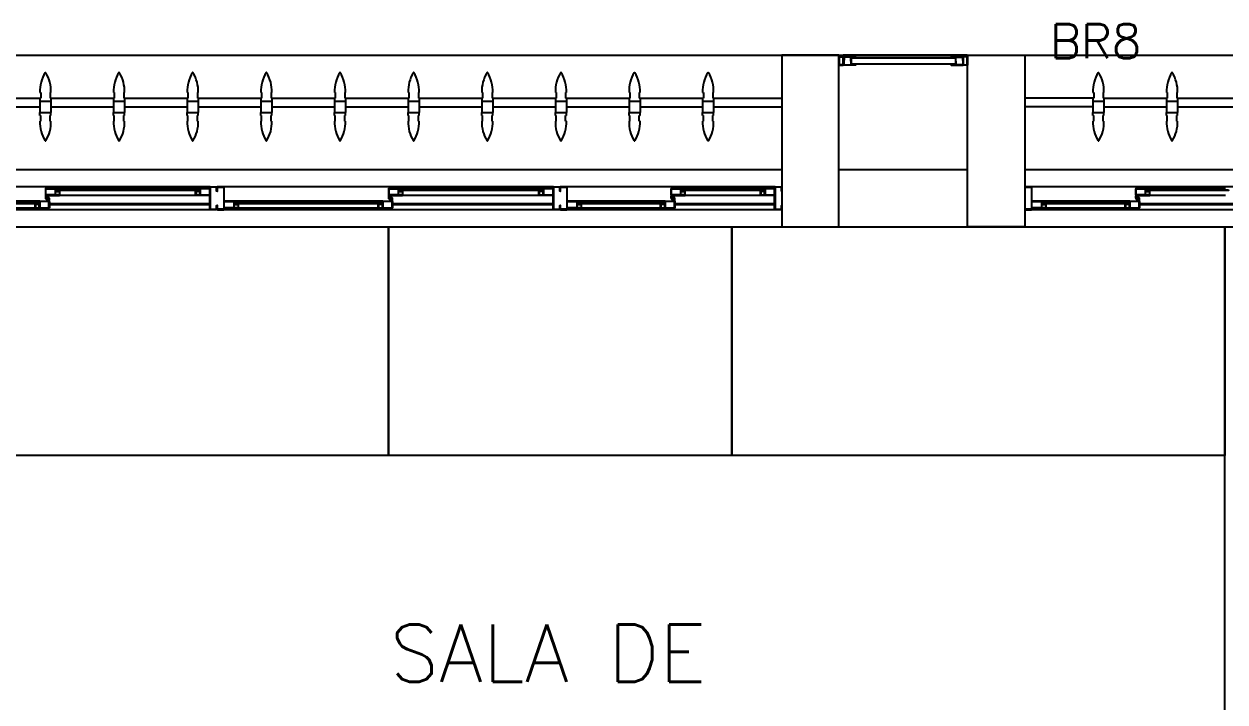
# Model space of a CAD drawing. Header units: millimetres. Extents: x 2128 to 2646, y 1972 to 2207.
# Drawn here: x 2417.161 to 2421.361, y 2141.303 to 2143.675 of the extents above; entities that cross this region are included whole.
import ezdxf

# ---------------------------------------------------------------- set-up
doc = ezdxf.new("R2010")
doc.units = ezdxf.units.MM
for name, color, linetype in [('AR-ALV', 2, 'Continuous'), ('AR-BANCADAS', 1, 'Continuous'), ('AR-BRISES', 1, 'Continuous'), ('AR-ESQ', 1, 'Continuous'), ('AR-ESTC', 3, 'Continuous'), ('AR-PEITORIL', 1, 'Continuous'), ('BC- VISTA', 1, 'Continuous'), ('BR-PAINEL', 1, 'Continuous'), ('BR-SUPORTE', 1, 'Continuous'), ('BR-TEXTO', 2, 'Continuous'), ('DT-ESQ-BAGUETE-C', 1, 'Continuous'), ('DT-ESQ-BAGUETE-V', 1, 'Continuous'), ('DT-ESQ-CHAPA DOBRADA-V', 1, 'Continuous'), ('DT-ESQ-PERFIL CADEIRA-C', 2, 'Continuous'), ('DT-ESQ-PERFIL CADEIRA-V', 2, 'Continuous'), ('DT-ESQ-PERFIL U SIMPLES-C', 2, 'Continuous'), ('DT-ESQ-PERFIL U-C', 2, 'Continuous'), ('DT-ESQ-PERFIL U-V', 1, 'Continuous'), ('DT-ESQ-VENEZIANA-C', 1, 'Continuous'), ('DT-ESQ-VENEZIANA-V', 1, 'Continuous'), ('DT-ESQ-VIDRO-C', 2, 'Continuous'), ('DT-TXTMOD', 1, 'Continuous'), ('ibio', 2, 'Continuous'), ('TEXTO', 2, 'Continuous')]:
    doc.layers.add(name, color=color, linetype=linetype)
doc.styles.add('S10', font='simplex.shx', dxfattribs={"height": 0.1})
doc.styles.add('S12', font='simplex.shx', dxfattribs={"width": 1.1, "height": 0.12})
doc.styles.add('UNB-100', font='simplex.shx', dxfattribs={"height": 0.2})

# ---------------------------------------------------------------- blocks, each defined once
blk = doc.blocks.new('EF39-P')
at = {"layer": 'DT-ESQ-BAGUETE-C', "ltscale": 0.1}
for points in [[(0.4225, -0.08), (0.409, -0.08), (0.409, -0.0785), (0.422, -0.0785, 0.414214), (0.4225, -0.078), (0.4225, -0.067, 0.414214), (0.422, -0.0665), (0.409, -0.0665), (0.409, -0.065), (0.4225, -0.065, -0.414214), (0.424, -0.0665), (0.424, -0.0785, -0.414214)], [(0.7015, -0.08), (0.715, -0.08), (0.715, -0.0785), (0.702, -0.0785, -0.414214), (0.7015, -0.078), (0.7015, -0.067, -0.414214), (0.702, -0.0665), (0.715, -0.0665), (0.715, -0.065), (0.7015, -0.065, 0.414214), (0.7, -0.0665), (0.7, -0.0785, 0.414214)], [(1.41, -0.08), (1.3965, -0.08), (1.3965, -0.0785), (1.4095, -0.0785, 0.414214), (1.41, -0.078), (1.41, -0.067, 0.414214), (1.4095, -0.0665), (1.3965, -0.0665), (1.3965, -0.065), (1.41, -0.065, -0.414214), (1.4115, -0.0665), (1.4115, -0.0785, -0.414214)], [(1.9015, -0.08), (1.915, -0.08), (1.915, -0.0785), (1.902, -0.0785, -0.414214), (1.9015, -0.078), (1.9015, -0.067, -0.414214), (1.902, -0.0665), (1.915, -0.0665), (1.915, -0.065), (1.9015, -0.065, 0.414214), (1.9, -0.0665), (1.9, -0.0785, 0.414214)], [(2.61, -0.08), (2.5965, -0.08), (2.5965, -0.0785), (2.6095, -0.0785, 0.414214), (2.61, -0.078), (2.61, -0.067, 0.414214), (2.6095, -0.0665), (2.5965, -0.0665), (2.5965, -0.065), (2.61, -0.065, -0.414214), (2.6115, -0.0665), (2.6115, -0.0785, -0.414214)], [(0.0735, -0.125), (0.06, -0.125), (0.06, -0.1235), (0.073, -0.1235, 0.414214), (0.0735, -0.123), (0.0735, -0.112, 0.414214), (0.073, -0.1115), (0.06, -0.1115), (0.06, -0.11), (0.0735, -0.11, -0.414214), (0.075, -0.1115), (0.075, -0.1235, -0.414214)], [(0.339, -0.125), (0.3525, -0.125), (0.3525, -0.1235), (0.3395, -0.1235, -0.414214), (0.339, -0.123), (0.339, -0.112, -0.414214), (0.3395, -0.1115), (0.3525, -0.1115), (0.3525, -0.11), (0.339, -0.11, 0.414214), (0.3375, -0.1115), (0.3375, -0.1235, 0.414214)], [(0.8485, -0.125), (0.835, -0.125), (0.835, -0.1235), (0.848, -0.1235, 0.414214), (0.8485, -0.123), (0.8485, -0.112, 0.414214), (0.848, -0.1115), (0.835, -0.1115), (0.835, -0.11), (0.8485, -0.11, -0.414214), (0.85, -0.1115), (0.85, -0.1235, -0.414214)], [(1.3265, -0.125), (1.34, -0.125), (1.34, -0.1235), (1.327, -0.1235, -0.414214), (1.3265, -0.123), (1.3265, -0.112, -0.414214), (1.327, -0.1115), (1.34, -0.1115), (1.34, -0.11), (1.3265, -0.11, 0.414214), (1.325, -0.1115), (1.325, -0.1235, 0.414214)], [(2.0485, -0.125), (2.035, -0.125), (2.035, -0.1235), (2.048, -0.1235, 0.414214), (2.0485, -0.123), (2.0485, -0.112, 0.414214), (2.048, -0.1115), (2.035, -0.1115), (2.035, -0.11), (2.0485, -0.11, -0.414214), (2.05, -0.1115), (2.05, -0.1235, -0.414214)], [(2.5265, -0.125), (2.54, -0.125), (2.54, -0.1235), (2.527, -0.1235, -0.414214), (2.5265, -0.123), (2.5265, -0.112, -0.414214), (2.527, -0.1115), (2.54, -0.1115), (2.54, -0.11), (2.5265, -0.11, 0.414214), (2.525, -0.1115), (2.525, -0.1235, 0.414214)]]:
    blk.add_lwpolyline(points, format="xyb", close=True, dxfattribs=at)
at = {"layer": 'DT-ESQ-BAGUETE-V', "ltscale": 0.1}
for p, q in [((0.4225, -0.065), (0.7015, -0.065)), ((1.41, -0.065), (1.9015, -0.065)), ((2.61, -0.065), (3.1015, -0.065)), ((0.0735, -0.11), (0.339, -0.11)), ((0.8485, -0.11), (1.3265, -0.11)), ((2.0485, -0.11), (2.5265, -0.11))]:
    blk.add_line(p, q, dxfattribs=at)
at = {"layer": 'DT-ESQ-CHAPA DOBRADA-V', "ltscale": 0.1}
for p, q in [((0.025, -0.077), (0.374, -0.077)), ((0.025, -0.08), (0.374, -0.08)), ((0.8, -0.077), (1.3615, -0.077)), ((0.8, -0.08), (1.3615, -0.08)), ((2, -0.077), (2.5615, -0.077)), ((2, -0.08), (2.5615, -0.08))]:
    blk.add_line(p, q, dxfattribs=at)
at = {"layer": 'DT-ESQ-PERFIL CADEIRA-C', "ltscale": 0.1}
for p, q in [((0.376, -0.0885), (0.4225, -0.0885)), ((0.75, -0.0885), (0.7015, -0.0885)), ((1.3635, -0.0885), (1.41, -0.0885)), ((1.95, -0.0885), (1.9015, -0.0885)), ((2.5635, -0.0885), (2.61, -0.0885)), ((0.025, -0.1335), (0.0735, -0.1335)), ((0.3855, -0.1335), (0.339, -0.1335)), ((0.8, -0.1335), (0.8485, -0.1335)), ((1.373, -0.1335), (1.3265, -0.1335)), ((2, -0.1335), (2.0485, -0.1335)), ((2.573, -0.1335), (2.5265, -0.1335))]:
    blk.add_line(p, q, dxfattribs=at)
for points in [[(0.4225, -0.087, -1), (0.4225, -0.09), (0.376, -0.09, -0.414214), (0.374, -0.088), (0.374, -0.067, -0.414214), (0.376, -0.065), (0.4075, -0.065, -0.414214), (0.409, -0.0665), (0.409, -0.087)], [(0.409, -0.0885, -0.198913), (0.4079, -0.0881, -0.198913), (0.4075, -0.087), (0.4075, -0.067, 0.414214), (0.407, -0.0665), (0.376, -0.0665, 0.414214), (0.3755, -0.067), (0.3755, -0.088, 0.414214), (0.376, -0.0885)], [(0.7015, -0.09), (0.75, -0.09), (0.75, -0.0885), (0.715, -0.0885, 0.198912), (0.7161, -0.0881, 0.198913), (0.7165, -0.087), (0.7165, -0.067, -0.414214), (0.717, -0.0665), (0.75, -0.0665), (0.75, -0.065), (0.7165, -0.065, 0.414214), (0.715, -0.0665), (0.715, -0.0785), (0.715, -0.08), (0.715, -0.087), (0.7015, -0.087, 1)], [(1.41, -0.087, -1), (1.41, -0.09), (1.3635, -0.09, -0.414214), (1.3615, -0.088), (1.3615, -0.067, -0.414214), (1.3635, -0.065), (1.395, -0.065, -0.414214), (1.3965, -0.0665), (1.3965, -0.087)], [(1.3965, -0.0885, -0.198913), (1.3954, -0.0881, -0.198913), (1.395, -0.087), (1.395, -0.067, 0.414214), (1.3945, -0.0665), (1.3635, -0.0665, 0.414214), (1.363, -0.067), (1.363, -0.088, 0.414214), (1.3635, -0.0885)], [(1.9015, -0.09), (1.95, -0.09), (1.95, -0.0885), (1.915, -0.0885, 0.198912), (1.9161, -0.0881, 0.198913), (1.9165, -0.087), (1.9165, -0.067, -0.414214), (1.917, -0.0665), (1.95, -0.0665), (1.95, -0.065), (1.9165, -0.065, 0.414214), (1.915, -0.0665), (1.915, -0.0785), (1.915, -0.08), (1.915, -0.087), (1.9015, -0.087, 1)], [(2.61, -0.087, -1), (2.61, -0.09), (2.5635, -0.09, -0.414214), (2.5615, -0.088), (2.5615, -0.067, -0.414214), (2.5635, -0.065), (2.595, -0.065, -0.414214), (2.5965, -0.0665), (2.5965, -0.087)], [(2.5965, -0.0885, -0.198913), (2.5954, -0.0881, -0.198913), (2.595, -0.087), (2.595, -0.067, 0.414214), (2.5945, -0.0665), (2.5635, -0.0665, 0.414214), (2.563, -0.067), (2.563, -0.088, 0.414214), (2.5635, -0.0885)], [(0.0735, -0.135), (0.025, -0.135), (0.025, -0.1335), (0.06, -0.1335, -0.198912), (0.0589, -0.1331, -0.198913), (0.0585, -0.132), (0.0585, -0.112, 0.414214), (0.058, -0.1115), (0.025, -0.1115), (0.025, -0.11), (0.0585, -0.11, -0.414214), (0.06, -0.1115), (0.06, -0.1235), (0.06, -0.125), (0.06, -0.132), (0.0735, -0.132, -1)], [(0.339, -0.132, 1), (0.339, -0.135), (0.3855, -0.135, 0.414214), (0.3875, -0.133), (0.3875, -0.112, 0.414214), (0.3855, -0.11), (0.354, -0.11, 0.414214), (0.3525, -0.1115), (0.3525, -0.132)], [(0.3525, -0.1335, 0.198913), (0.3536, -0.1331, 0.198913), (0.354, -0.132), (0.354, -0.112, -0.414214), (0.3545, -0.1115), (0.3855, -0.1115, -0.414214), (0.386, -0.112), (0.386, -0.133, -0.414214), (0.3855, -0.1335)], [(0.8485, -0.135), (0.8, -0.135), (0.8, -0.1335), (0.835, -0.1335, -0.198912), (0.8339, -0.1331, -0.198913), (0.8335, -0.132), (0.8335, -0.112, 0.414214), (0.833, -0.1115), (0.8, -0.1115), (0.8, -0.11), (0.8335, -0.11, -0.414214), (0.835, -0.1115), (0.835, -0.1235), (0.835, -0.125), (0.835, -0.132), (0.8485, -0.132, -1)], [(1.3265, -0.132, 1), (1.3265, -0.135), (1.373, -0.135, 0.414214), (1.375, -0.133), (1.375, -0.112, 0.414214), (1.373, -0.11), (1.3415, -0.11, 0.414214), (1.34, -0.1115), (1.34, -0.132)], [(1.34, -0.1335, 0.198913), (1.3411, -0.1331, 0.198913), (1.3415, -0.132), (1.3415, -0.112, -0.414214), (1.342, -0.1115), (1.373, -0.1115, -0.414214), (1.3735, -0.112), (1.3735, -0.133, -0.414214), (1.373, -0.1335)], [(2.0485, -0.135), (2, -0.135), (2, -0.1335), (2.035, -0.1335, -0.198912), (2.0339, -0.1331, -0.198913), (2.0335, -0.132), (2.0335, -0.112, 0.414214), (2.033, -0.1115), (2, -0.1115), (2, -0.11), (2.0335, -0.11, -0.414214), (2.035, -0.1115), (2.035, -0.1235), (2.035, -0.125), (2.035, -0.132), (2.0485, -0.132, -1)], [(2.5265, -0.132, 1), (2.5265, -0.135), (2.573, -0.135, 0.414214), (2.575, -0.133), (2.575, -0.112, 0.414214), (2.573, -0.11), (2.5415, -0.11, 0.414214), (2.54, -0.1115), (2.54, -0.132)], [(2.54, -0.1335, 0.198913), (2.5411, -0.1331, 0.198913), (2.5415, -0.132), (2.5415, -0.112, -0.414214), (2.542, -0.1115), (2.573, -0.1115, -0.414214), (2.5735, -0.112), (2.5735, -0.133, -0.414214), (2.573, -0.1335)]]:
    blk.add_lwpolyline(points, format="xyb", close=True, dxfattribs=at)
at = {"layer": 'DT-ESQ-PERFIL CADEIRA-V', "ltscale": 0.1}
for p, q in [((0.4075, -0.09), (0.7015, -0.09)), ((1.395, -0.09), (1.9015, -0.09)), ((2.595, -0.09), (3.1015, -0.09)), ((0.0735, -0.135), (0.339, -0.135)), ((0.8485, -0.135), (1.3265, -0.135)), ((2.0485, -0.135), (2.5265, -0.135))]:
    blk.add_line(p, q, dxfattribs=at)
at = {"layer": 'DT-ESQ-PERFIL U SIMPLES-C', "ltscale": 0.1}
for points in [[(0.376, -0.102), (0.384, -0.102), (0.384, -0.1005), (0.376, -0.1005, -0.414214), (0.3755, -0.1), (0.3755, -0.092, -0.414214), (0.376, -0.0915), (0.384, -0.0915), (0.384, -0.09), (0.376, -0.09, 0.414214), (0.374, -0.092), (0.374, -0.1, 0.414214)], [(0.3855, -0.098), (0.3775, -0.098), (0.3775, -0.0995), (0.3855, -0.0995, -0.414214), (0.386, -0.1), (0.386, -0.108, -0.414214), (0.3855, -0.1085), (0.3775, -0.1085), (0.3775, -0.11), (0.3855, -0.11, 0.414214), (0.3875, -0.108), (0.3875, -0.1, 0.414214)], [(1.3635, -0.102), (1.3715, -0.102), (1.3715, -0.1005), (1.3635, -0.1005, -0.414214), (1.363, -0.1), (1.363, -0.092, -0.414214), (1.3635, -0.0915), (1.3715, -0.0915), (1.3715, -0.09), (1.3635, -0.09, 0.414214), (1.3615, -0.092), (1.3615, -0.1, 0.414214)], [(1.373, -0.098), (1.365, -0.098), (1.365, -0.0995), (1.373, -0.0995, -0.414214), (1.3735, -0.1), (1.3735, -0.108, -0.414214), (1.373, -0.1085), (1.365, -0.1085), (1.365, -0.11), (1.373, -0.11, 0.414214), (1.375, -0.108), (1.375, -0.1, 0.414214)], [(2.5635, -0.102), (2.5715, -0.102), (2.5715, -0.1005), (2.5635, -0.1005, -0.414214), (2.563, -0.1), (2.563, -0.092, -0.414214), (2.5635, -0.0915), (2.5715, -0.0915), (2.5715, -0.09), (2.5635, -0.09, 0.414214), (2.5615, -0.092), (2.5615, -0.1, 0.414214)], [(2.573, -0.098), (2.565, -0.098), (2.565, -0.0995), (2.573, -0.0995, -0.414214), (2.5735, -0.1), (2.5735, -0.108, -0.414214), (2.573, -0.1085), (2.565, -0.1085), (2.565, -0.11), (2.573, -0.11, 0.414214), (2.575, -0.108), (2.575, -0.1, 0.414214)]]:
    blk.add_lwpolyline(points, format="xyb", close=True, dxfattribs=at)
at = {"layer": 'DT-ESQ-PERFIL U-C', "ltscale": 0.1}
for points in [[(0, -0.0615, -0.414214), (0.0015, -0.06), (0.0235, -0.06, -0.414214), (0.025, -0.0615), (0.025, -0.1385, -0.414214), (0.0235, -0.14), (0.0015, -0.14, -0.414214), (0, -0.1385), (0, -0.125), (0.0015, -0.125), (0.0015, -0.138, 0.414214), (0.002, -0.1385), (0.023, -0.1385, 0.414214), (0.0235, -0.138), (0.0235, -0.062, 0.414214), (0.023, -0.0615), (0.002, -0.0615, 0.414214), (0.0015, -0.062), (0.0015, -0.075), (0, -0.075)], [(0.775, -0.0615, 0.414214), (0.7735, -0.06), (0.7515, -0.06, 0.414214), (0.75, -0.0615), (0.75, -0.1385, 0.414214), (0.7515, -0.14), (0.7735, -0.14, 0.414214), (0.775, -0.1385), (0.775, -0.125), (0.7735, -0.125), (0.7735, -0.138, -0.414214), (0.773, -0.1385), (0.752, -0.1385, -0.414214), (0.7515, -0.138), (0.7515, -0.062, -0.414214), (0.752, -0.0615), (0.773, -0.0615, -0.414214), (0.7735, -0.062), (0.7735, -0.075), (0.775, -0.075)], [(0.775, -0.0615, -0.414214), (0.7765, -0.06), (0.7985, -0.06, -0.414214), (0.8, -0.0615), (0.8, -0.1385, -0.414214), (0.7985, -0.14), (0.7765, -0.14, -0.414214), (0.775, -0.1385), (0.775, -0.125), (0.7765, -0.125), (0.7765, -0.138, 0.414214), (0.777, -0.1385), (0.798, -0.1385, 0.414214), (0.7985, -0.138), (0.7985, -0.062, 0.414214), (0.798, -0.0615), (0.777, -0.0615, 0.414214), (0.7765, -0.062), (0.7765, -0.075), (0.775, -0.075)], [(1.975, -0.0615, 0.414214), (1.9735, -0.06), (1.9515, -0.06, 0.414214), (1.95, -0.0615), (1.95, -0.1385, 0.414214), (1.9515, -0.14), (1.9735, -0.14, 0.414214), (1.975, -0.1385), (1.975, -0.125), (1.9735, -0.125), (1.9735, -0.138, -0.414214), (1.973, -0.1385), (1.952, -0.1385, -0.414214), (1.9515, -0.138), (1.9515, -0.062, -0.414214), (1.952, -0.0615), (1.973, -0.0615, -0.414214), (1.9735, -0.062), (1.9735, -0.075), (1.975, -0.075)], [(1.975, -0.0615, -0.414214), (1.9765, -0.06), (1.9985, -0.06, -0.414214), (2, -0.0615), (2, -0.1385, -0.414214), (1.9985, -0.14), (1.9765, -0.14, -0.414214), (1.975, -0.1385), (1.975, -0.125), (1.9765, -0.125), (1.9765, -0.138, 0.414214), (1.977, -0.1385), (1.998, -0.1385, 0.414214), (1.9985, -0.138), (1.9985, -0.062, 0.414214), (1.998, -0.0615), (1.977, -0.0615, 0.414214), (1.9765, -0.062), (1.9765, -0.075), (1.975, -0.075)]]:
    blk.add_lwpolyline(points, format="xyb", close=True, dxfattribs=at)
at = {"layer": 'DT-ESQ-PERFIL U-V', "ltscale": 0.1}
for p, q in [((0.0235, -0.06), (0.7515, -0.06)), ((0.7985, -0.06), (1.9515, -0.06)), ((1.9985, -0.06), (3.1515, -0.06)), ((0.0235, -0.14), (0.7515, -0.14)), ((0.7985, -0.14), (1.9515, -0.14)), ((1.9985, -0.14), (3.1515, -0.14))]:
    blk.add_line(p, q, dxfattribs=at)
at = {"layer": 'DT-ESQ-VIDRO-C', "ltscale": 0.1}
for points in [[(0.7125, -0.085), (0.7125, -0.082), (0.4115, -0.082), (0.4115, -0.085)], [(1.9125, -0.085), (1.9125, -0.082), (1.399, -0.082), (1.399, -0.085)], [(3.1125, -0.085), (3.1125, -0.082), (2.599, -0.082), (2.599, -0.085)], [(0.063, -0.13), (0.063, -0.127), (0.3495, -0.127), (0.3495, -0.13)], [(0.838, -0.13), (0.838, -0.127), (1.337, -0.127), (1.337, -0.13)], [(2.038, -0.13), (2.038, -0.127), (2.537, -0.127), (2.537, -0.13)]]:
    blk.add_lwpolyline(points, close=True, dxfattribs=at)
at = {"layer": 'DT-TXTMOD', "ltscale": 0.1, "style": 'S10', "flags": 3}
for tag, p in [('M01', (0.025, -0.28)), ('M02', (0.3253, -0.28)), ('M03', (0.627, -0.28)), ('M04', (0.9288, -0.28)), ('M05', (1.2306, -0.28)), ('M06', (1.5323, -0.28)), ('M07', (1.8341, -0.28)), ('M08', (2.1359, -0.28)), ('M09', (2.4376, -0.28)), ('M10', (2.7394, -0.28)), ('M11', (3.0412, -0.28)), ('M12', (3.3429, -0.28)), ('M13', (3.6447, -0.28)), ('M14', (3.9464, -0.28)), ('M15', (4.2482, -0.28)), ('M16', (4.55, -0.28)), ('M17', (4.8517, -0.28))]:
    blk.add_attdef(tag, p, '', height=0.1, dxfattribs=at)
blk = doc.blocks.new('EF23-P')
at = {"layer": 'DT-ESQ-BAGUETE-C', "ltscale": 0.1}
for points in [[(4.7975, -0.08), (4.784, -0.08), (4.784, -0.0785), (4.797, -0.0785, 0.414214), (4.7975, -0.078), (4.7975, -0.067, 0.414214), (4.797, -0.0665), (4.784, -0.0665), (4.784, -0.065), (4.7975, -0.065, -0.414214), (4.799, -0.0665), (4.799, -0.0785, -0.414214)], [(5.0765, -0.08), (5.09, -0.08), (5.09, -0.0785), (5.077, -0.0785, -0.414214), (5.0765, -0.078), (5.0765, -0.067, -0.414214), (5.077, -0.0665), (5.09, -0.0665), (5.09, -0.065), (5.0765, -0.065, 0.414214), (5.075, -0.0665), (5.075, -0.0785, 0.414214)], [(4.714, -0.125), (4.7275, -0.125), (4.7275, -0.1235), (4.7145, -0.1235, -0.414214), (4.714, -0.123), (4.714, -0.112, -0.414214), (4.7145, -0.1115), (4.7275, -0.1115), (4.7275, -0.11), (4.714, -0.11, 0.414214), (4.7125, -0.1115), (4.7125, -0.1235, 0.414214)]]:
    blk.add_lwpolyline(points, format="xyb", close=True, dxfattribs=at)
at = {"layer": 'DT-ESQ-BAGUETE-V', "ltscale": 0.1}
for p, q in [((4.7975, -0.065), (5.0765, -0.065)), ((4.4485, -0.11), (4.714, -0.11))]:
    blk.add_line(p, q, dxfattribs=at)
at = {"layer": 'DT-ESQ-CHAPA DOBRADA-V', "ltscale": 0.1}
for p, q in [((4.4, -0.077), (4.749, -0.077)), ((4.4, -0.08), (4.749, -0.08))]:
    blk.add_line(p, q, dxfattribs=at)
at = {"layer": 'DT-ESQ-PERFIL CADEIRA-C', "ltscale": 0.1}
for p, q in [((4.751, -0.0885), (4.7975, -0.0885)), ((5.125, -0.0885), (5.0765, -0.0885)), ((4.7605, -0.1335), (4.714, -0.1335))]:
    blk.add_line(p, q, dxfattribs=at)
for points in [[(4.7975, -0.087, -1), (4.7975, -0.09), (4.751, -0.09, -0.414214), (4.749, -0.088), (4.749, -0.067, -0.414214), (4.751, -0.065), (4.7825, -0.065, -0.414214), (4.784, -0.0665), (4.784, -0.087)], [(4.784, -0.0885, -0.198913), (4.7829, -0.0881, -0.198913), (4.7825, -0.087), (4.7825, -0.067, 0.414214), (4.782, -0.0665), (4.751, -0.0665, 0.414214), (4.7505, -0.067), (4.7505, -0.088, 0.414214), (4.751, -0.0885)], [(5.0765, -0.09), (5.125, -0.09), (5.125, -0.0885), (5.09, -0.0885, 0.198912), (5.0911, -0.0881, 0.198913), (5.0915, -0.087), (5.0915, -0.067, -0.414214), (5.092, -0.0665), (5.125, -0.0665), (5.125, -0.065), (5.0915, -0.065, 0.414214), (5.09, -0.0665), (5.09, -0.0785), (5.09, -0.08), (5.09, -0.087), (5.0765, -0.087, 1)], [(4.714, -0.132, 1), (4.714, -0.135), (4.7605, -0.135, 0.414214), (4.7625, -0.133), (4.7625, -0.112, 0.414214), (4.7605, -0.11), (4.729, -0.11, 0.414214), (4.7275, -0.1115), (4.7275, -0.132)], [(4.7275, -0.1335, 0.198913), (4.7286, -0.1331, 0.198913), (4.729, -0.132), (4.729, -0.112, -0.414214), (4.7295, -0.1115), (4.7605, -0.1115, -0.414214), (4.761, -0.112), (4.761, -0.133, -0.414214), (4.7605, -0.1335)]]:
    blk.add_lwpolyline(points, format="xyb", close=True, dxfattribs=at)
at = {"layer": 'DT-ESQ-PERFIL CADEIRA-V', "ltscale": 0.1}
for p, q in [((4.7825, -0.09), (5.0765, -0.09)), ((4.4485, -0.135), (4.714, -0.135))]:
    blk.add_line(p, q, dxfattribs=at)
at = {"layer": 'DT-ESQ-PERFIL U SIMPLES-C', "ltscale": 0.1}
for points in [[(4.751, -0.102), (4.759, -0.102), (4.759, -0.1005), (4.751, -0.1005, -0.414214), (4.7505, -0.1), (4.7505, -0.092, -0.414214), (4.751, -0.0915), (4.759, -0.0915), (4.759, -0.09), (4.751, -0.09, 0.414214), (4.749, -0.092), (4.749, -0.1, 0.414214)], [(4.7605, -0.098), (4.7525, -0.098), (4.7525, -0.0995), (4.7605, -0.0995, -0.414214), (4.761, -0.1), (4.761, -0.108, -0.414214), (4.7605, -0.1085), (4.7525, -0.1085), (4.7525, -0.11), (4.7605, -0.11, 0.414214), (4.7625, -0.108), (4.7625, -0.1, 0.414214)]]:
    blk.add_lwpolyline(points, format="xyb", close=True, dxfattribs=at)
at = {"layer": 'DT-ESQ-PERFIL U-C', "ltscale": 0.1}
blk.add_lwpolyline([(5.15, -0.0615, 0.414214), (5.1485, -0.06), (5.1265, -0.06, 0.414214), (5.125, -0.0615), (5.125, -0.1385, 0.414214), (5.1265, -0.14), (5.1485, -0.14, 0.414214), (5.15, -0.1385), (5.15, -0.125), (5.1485, -0.125), (5.1485, -0.138, -0.414214), (5.148, -0.1385), (5.127, -0.1385, -0.414214), (5.1265, -0.138), (5.1265, -0.062, -0.414214), (5.127, -0.0615), (5.148, -0.0615, -0.414214), (5.1485, -0.062), (5.1485, -0.075), (5.15, -0.075)], format="xyb", close=True, dxfattribs=at)
at = {"layer": 'DT-ESQ-PERFIL U-V', "ltscale": 0.1}
for p, q in [((4.3985, -0.06), (5.1265, -0.06)), ((4.3985, -0.14), (5.1265, -0.14))]:
    blk.add_line(p, q, dxfattribs=at)
at = {"layer": 'DT-ESQ-VIDRO-C', "ltscale": 0.1}
for points in [[(5.0875, -0.085), (5.0875, -0.082), (4.7865, -0.082), (4.7865, -0.085)], [(4.438, -0.13), (4.438, -0.127), (4.7245, -0.127), (4.7245, -0.13)]]:
    blk.add_lwpolyline(points, close=True, dxfattribs=at)
at = {"layer": 'DT-TXTMOD', "ltscale": 0.1, "style": 'S10', "flags": 3}
for tag, p in [('M01', (0.025, -0.28)), ('M02', (0.3253, -0.28)), ('M03', (0.627, -0.28)), ('M04', (0.9288, -0.28)), ('M05', (1.2306, -0.28)), ('M06', (1.5323, -0.28)), ('M07', (1.8341, -0.28)), ('M08', (2.1359, -0.28)), ('M09', (2.4376, -0.28)), ('M10', (2.7394, -0.28)), ('M11', (3.0412, -0.28)), ('M12', (3.3429, -0.28)), ('M13', (3.6447, -0.28)), ('M14', (3.9464, -0.28)), ('M15', (4.2482, -0.28)), ('M16', (4.55, -0.28)), ('M17', (4.8517, -0.28))]:
    blk.add_attdef(tag, p, '', height=0.1, dxfattribs=at)
blk = doc.blocks.new('BR-MODULO8')
at = {"layer": 'BR-PAINEL'}
for p, q in [((-4.9117, 0.27), (-4.9092, 0.27)), ((-4.9092, 0.27), (-4.9092, 0.25)), ((-4.8758, 0.27), (-4.8758, 0.25)), ((-4.8733, 0.27), (-4.8758, 0.27)), ((-4.6542, 0.27), (-4.6517, 0.27)), ((-4.6517, 0.27), (-4.6517, 0.25)), ((-4.6183, 0.27), (-4.6183, 0.25)), ((-4.6158, 0.27), (-4.6183, 0.27)), ((-2.5942, 0.27), (-2.5917, 0.27)), ((-2.5917, 0.27), (-2.5917, 0.25)), ((-2.5583, 0.27), (-2.5583, 0.25)), ((-2.5558, 0.27), (-2.5583, 0.27)), ((-2.3367, 0.27), (-2.3342, 0.27)), ((-2.3342, 0.27), (-2.3342, 0.25)), ((-2.3008, 0.27), (-2.3008, 0.25)), ((-2.2983, 0.27), (-2.3008, 0.27)), ((-2.0792, 0.27), (-2.0767, 0.27)), ((-2.0767, 0.27), (-2.0767, 0.25)), ((-2.0433, 0.27), (-2.0433, 0.25)), ((-2.0408, 0.27), (-2.0433, 0.27)), ((-1.8217, 0.27), (-1.8192, 0.27)), ((-1.8192, 0.27), (-1.8192, 0.25)), ((-1.7858, 0.27), (-1.7858, 0.25)), ((-1.7833, 0.27), (-1.7858, 0.27)), ((-1.5642, 0.27), (-1.5617, 0.27)), ((-1.5617, 0.27), (-1.5617, 0.25)), ((-1.5283, 0.27), (-1.5283, 0.25)), ((-1.5258, 0.27), (-1.5283, 0.27)), ((-1.3067, 0.27), (-1.3042, 0.27)), ((-1.3042, 0.27), (-1.3042, 0.25)), ((-1.2708, 0.27), (-1.2708, 0.25)), ((-1.2683, 0.27), (-1.2708, 0.27)), ((-1.0492, 0.27), (-1.0467, 0.27)), ((-1.0467, 0.27), (-1.0467, 0.25)), ((-1.0133, 0.27), (-1.0133, 0.25)), ((-1.0108, 0.27), (-1.0133, 0.27)), ((-0.7917, 0.27), (-0.7892, 0.27)), ((-0.7892, 0.27), (-0.7892, 0.25)), ((-0.7558, 0.27), (-0.7558, 0.25)), ((-0.7533, 0.27), (-0.7558, 0.27)), ((-0.5342, 0.27), (-0.5317, 0.27)), ((-0.5317, 0.27), (-0.5317, 0.25)), ((-0.4958, 0.27), (-0.4983, 0.27)), ((-0.4983, 0.27), (-0.4983, 0.25)), ((-0.2767, 0.27), (-0.2742, 0.27)), ((-0.2742, 0.27), (-0.2742, 0.25)), ((-0.2408, 0.27), (-0.2408, 0.25)), ((-0.2383, 0.27), (-0.2408, 0.27)), ((-4.9117, 0.25), (-4.9117, 0.24)), ((-4.9117, 0.25), (-4.9092, 0.25)), ((-4.9117, 0.24), (-4.8733, 0.24)), ((-4.9117, 0.24), (-4.9117, 0.2)), ((-4.8733, 0.25), (-4.8758, 0.25)), ((-4.8733, 0.25), (-4.8733, 0.24)), ((-4.8733, 0.24), (-4.8733, 0.2)), ((-4.6542, 0.25), (-4.6542, 0.24)), ((-4.6542, 0.25), (-4.6517, 0.25)), ((-4.6542, 0.24), (-4.6158, 0.24)), ((-4.6542, 0.24), (-4.6542, 0.2)), ((-4.6158, 0.25), (-4.6183, 0.25)), ((-4.6158, 0.25), (-4.6158, 0.24)), ((-4.6158, 0.24), (-4.6158, 0.2)), ((-2.5942, 0.25), (-2.5942, 0.24)), ((-2.5942, 0.25), (-2.5917, 0.25)), ((-2.5942, 0.24), (-2.5558, 0.24)), ((-2.5942, 0.24), (-2.5942, 0.2)), ((-2.5558, 0.25), (-2.5583, 0.25)), ((-2.5558, 0.25), (-2.5558, 0.24)), ((-2.5558, 0.24), (-2.5558, 0.2)), ((-2.3367, 0.25), (-2.3367, 0.24)), ((-2.3367, 0.25), (-2.3342, 0.25)), ((-2.3367, 0.24), (-2.2983, 0.24)), ((-2.3367, 0.24), (-2.3367, 0.2)), ((-2.2983, 0.25), (-2.3008, 0.25)), ((-2.2983, 0.25), (-2.2983, 0.24)), ((-2.2983, 0.24), (-2.2983, 0.2)), ((-2.0792, 0.25), (-2.0792, 0.24)), ((-2.0792, 0.25), (-2.0767, 0.25)), ((-2.0792, 0.24), (-2.0408, 0.24)), ((-2.0792, 0.24), (-2.0792, 0.2)), ((-2.0408, 0.25), (-2.0433, 0.25)), ((-2.0408, 0.25), (-2.0408, 0.24)), ((-2.0408, 0.24), (-2.0408, 0.2)), ((-1.8217, 0.25), (-1.8217, 0.24)), ((-1.8217, 0.25), (-1.8192, 0.25)), ((-1.8217, 0.24), (-1.7833, 0.24)), ((-1.8217, 0.24), (-1.8217, 0.2)), ((-1.7833, 0.25), (-1.7858, 0.25)), ((-1.7833, 0.25), (-1.7833, 0.24)), ((-1.7833, 0.24), (-1.7833, 0.2)), ((-1.5642, 0.25), (-1.5642, 0.24)), ((-1.5642, 0.25), (-1.5617, 0.25)), ((-1.5642, 0.24), (-1.5258, 0.24)), ((-1.5642, 0.24), (-1.5642, 0.2)), ((-1.5258, 0.25), (-1.5283, 0.25)), ((-1.5258, 0.25), (-1.5258, 0.24)), ((-1.5258, 0.24), (-1.5258, 0.2)), ((-1.3067, 0.25), (-1.3067, 0.24)), ((-1.3067, 0.25), (-1.3042, 0.25)), ((-1.3067, 0.24), (-1.2683, 0.24)), ((-1.3067, 0.24), (-1.3067, 0.2)), ((-1.2683, 0.25), (-1.2708, 0.25)), ((-1.2683, 0.25), (-1.2683, 0.24)), ((-1.2683, 0.24), (-1.2683, 0.2)), ((-1.0492, 0.25), (-1.0492, 0.24)), ((-1.0492, 0.25), (-1.0467, 0.25)), ((-1.0492, 0.24), (-1.0108, 0.24)), ((-1.0492, 0.24), (-1.0492, 0.2)), ((-1.0108, 0.25), (-1.0133, 0.25)), ((-1.0108, 0.25), (-1.0108, 0.24)), ((-1.0108, 0.24), (-1.0108, 0.2)), ((-0.7917, 0.25), (-0.7917, 0.24)), ((-0.7917, 0.25), (-0.7892, 0.25)), ((-0.7917, 0.24), (-0.7533, 0.24)), ((-0.7917, 0.24), (-0.7917, 0.2)), ((-0.7533, 0.25), (-0.7558, 0.25)), ((-0.7533, 0.25), (-0.7533, 0.24)), ((-0.7533, 0.24), (-0.7533, 0.2)), ((-0.5342, 0.25), (-0.5317, 0.25)), ((-0.5342, 0.25), (-0.5342, 0.24)), ((-0.5342, 0.24), (-0.5342, 0.2)), ((-0.5342, 0.24), (-0.4958, 0.24)), ((-0.4958, 0.25), (-0.4983, 0.25)), ((-0.4958, 0.25), (-0.4958, 0.24)), ((-0.4958, 0.24), (-0.4958, 0.2)), ((-0.2767, 0.25), (-0.2767, 0.24)), ((-0.2767, 0.25), (-0.2742, 0.25)), ((-0.2767, 0.24), (-0.2383, 0.24)), ((-0.2767, 0.24), (-0.2767, 0.2)), ((-0.2383, 0.25), (-0.2408, 0.25)), ((-0.2383, 0.25), (-0.2383, 0.24)), ((-0.2383, 0.24), (-0.2383, 0.2)), ((-4.9117, 0.2), (-4.8733, 0.2)), ((-4.9117, 0.19), (-4.9117, 0.2)), ((-4.9117, 0.19), (-4.9092, 0.19)), ((-4.9117, 0.17), (-4.9092, 0.17)), ((-4.9092, 0.17), (-4.9092, 0.19)), ((-4.8733, 0.19), (-4.8758, 0.19)), ((-4.8758, 0.17), (-4.8758, 0.19)), ((-4.8733, 0.17), (-4.8758, 0.17)), ((-4.8733, 0.19), (-4.8733, 0.2)), ((-4.6542, 0.2), (-4.6158, 0.2)), ((-4.6542, 0.19), (-4.6542, 0.2)), ((-4.6542, 0.19), (-4.6517, 0.19)), ((-4.6542, 0.17), (-4.6517, 0.17)), ((-4.6517, 0.17), (-4.6517, 0.19)), ((-4.6158, 0.19), (-4.6183, 0.19)), ((-4.6183, 0.17), (-4.6183, 0.19)), ((-4.6158, 0.17), (-4.6183, 0.17)), ((-4.6158, 0.19), (-4.6158, 0.2)), ((-2.5942, 0.2), (-2.5558, 0.2)), ((-2.5942, 0.19), (-2.5942, 0.2)), ((-2.5942, 0.19), (-2.5917, 0.19)), ((-2.5942, 0.17), (-2.5917, 0.17)), ((-2.5917, 0.17), (-2.5917, 0.19)), ((-2.5558, 0.19), (-2.5583, 0.19)), ((-2.5583, 0.17), (-2.5583, 0.19)), ((-2.5558, 0.17), (-2.5583, 0.17)), ((-2.5558, 0.19), (-2.5558, 0.2)), ((-2.3367, 0.2), (-2.2983, 0.2)), ((-2.3367, 0.19), (-2.3367, 0.2)), ((-2.3367, 0.19), (-2.3342, 0.19)), ((-2.3367, 0.17), (-2.3342, 0.17)), ((-2.3342, 0.17), (-2.3342, 0.19)), ((-2.2983, 0.19), (-2.3008, 0.19)), ((-2.3008, 0.17), (-2.3008, 0.19)), ((-2.2983, 0.17), (-2.3008, 0.17)), ((-2.2983, 0.19), (-2.2983, 0.2)), ((-2.0792, 0.2), (-2.0408, 0.2)), ((-2.0792, 0.19), (-2.0792, 0.2)), ((-2.0792, 0.19), (-2.0767, 0.19)), ((-2.0792, 0.17), (-2.0767, 0.17)), ((-2.0767, 0.17), (-2.0767, 0.19)), ((-2.0408, 0.19), (-2.0433, 0.19)), ((-2.0433, 0.17), (-2.0433, 0.19)), ((-2.0408, 0.17), (-2.0433, 0.17)), ((-2.0408, 0.19), (-2.0408, 0.2)), ((-1.8217, 0.2), (-1.7833, 0.2)), ((-1.8217, 0.19), (-1.8217, 0.2)), ((-1.8217, 0.19), (-1.8192, 0.19)), ((-1.8217, 0.17), (-1.8192, 0.17)), ((-1.8192, 0.17), (-1.8192, 0.19)), ((-1.7833, 0.19), (-1.7858, 0.19)), ((-1.7858, 0.17), (-1.7858, 0.19)), ((-1.7833, 0.17), (-1.7858, 0.17)), ((-1.7833, 0.19), (-1.7833, 0.2)), ((-1.5642, 0.2), (-1.5258, 0.2)), ((-1.5642, 0.19), (-1.5642, 0.2)), ((-1.5642, 0.19), (-1.5617, 0.19)), ((-1.5642, 0.17), (-1.5617, 0.17)), ((-1.5617, 0.17), (-1.5617, 0.19)), ((-1.5258, 0.19), (-1.5283, 0.19)), ((-1.5283, 0.17), (-1.5283, 0.19)), ((-1.5258, 0.17), (-1.5283, 0.17)), ((-1.5258, 0.19), (-1.5258, 0.2)), ((-1.3067, 0.2), (-1.2683, 0.2)), ((-1.3067, 0.19), (-1.3067, 0.2)), ((-1.3067, 0.19), (-1.3042, 0.19)), ((-1.3067, 0.17), (-1.3042, 0.17)), ((-1.3042, 0.17), (-1.3042, 0.19)), ((-1.2683, 0.19), (-1.2708, 0.19)), ((-1.2708, 0.17), (-1.2708, 0.19)), ((-1.2683, 0.17), (-1.2708, 0.17)), ((-1.2683, 0.19), (-1.2683, 0.2)), ((-1.0492, 0.2), (-1.0108, 0.2)), ((-1.0492, 0.19), (-1.0492, 0.2)), ((-1.0492, 0.19), (-1.0467, 0.19)), ((-1.0492, 0.17), (-1.0467, 0.17)), ((-1.0467, 0.17), (-1.0467, 0.19)), ((-1.0108, 0.19), (-1.0133, 0.19)), ((-1.0133, 0.17), (-1.0133, 0.19)), ((-1.0108, 0.17), (-1.0133, 0.17)), ((-1.0108, 0.19), (-1.0108, 0.2)), ((-0.7917, 0.2), (-0.7533, 0.2)), ((-0.7917, 0.19), (-0.7917, 0.2)), ((-0.7917, 0.19), (-0.7892, 0.19)), ((-0.7917, 0.17), (-0.7892, 0.17)), ((-0.7892, 0.17), (-0.7892, 0.19)), ((-0.7533, 0.19), (-0.7558, 0.19)), ((-0.7558, 0.17), (-0.7558, 0.19)), ((-0.7533, 0.17), (-0.7558, 0.17)), ((-0.7533, 0.19), (-0.7533, 0.2)), ((-0.5342, 0.19), (-0.5342, 0.2)), ((-0.5342, 0.2), (-0.4958, 0.2)), ((-0.5342, 0.19), (-0.5317, 0.19)), ((-0.5342, 0.17), (-0.5317, 0.17)), ((-0.5317, 0.17), (-0.5317, 0.19)), ((-0.4983, 0.17), (-0.4983, 0.19)), ((-0.4958, 0.19), (-0.4983, 0.19)), ((-0.4958, 0.17), (-0.4983, 0.17)), ((-0.4958, 0.19), (-0.4958, 0.2)), ((-0.2767, 0.2), (-0.2383, 0.2)), ((-0.2767, 0.19), (-0.2767, 0.2)), ((-0.2767, 0.19), (-0.2742, 0.19)), ((-0.2767, 0.17), (-0.2742, 0.17)), ((-0.2742, 0.17), (-0.2742, 0.19)), ((-0.2383, 0.19), (-0.2408, 0.19)), ((-0.2408, 0.17), (-0.2408, 0.19)), ((-0.2383, 0.17), (-0.2408, 0.17)), ((-0.2383, 0.19), (-0.2383, 0.2))]:
    blk.add_line(p, q, dxfattribs=at)
for centre, radius, start, end in [((-4.7867, 0.2739), 0.1251, 148.4721, 181.772), ((-4.8925, 0.3387), 0.001, 37.1012, 142.8988), ((-4.9983, 0.2739), 0.1251, 358.228, 31.5279), ((-4.5292, 0.2739), 0.1251, 148.4721, 181.772), ((-4.635, 0.3387), 0.001, 37.1012, 142.8988), ((-4.7408, 0.2739), 0.1251, 358.228, 31.5279), ((-2.4692, 0.2739), 0.1251, 148.4721, 181.772), ((-2.575, 0.3387), 0.001, 37.1012, 142.8988), ((-2.6808, 0.2739), 0.1251, 358.228, 31.5279), ((-2.2117, 0.2739), 0.1251, 148.4721, 181.772), ((-2.3175, 0.3387), 0.001, 37.1012, 142.8988), ((-2.4233, 0.2739), 0.1251, 358.228, 31.5279), ((-1.9542, 0.2739), 0.1251, 148.4721, 181.772), ((-2.06, 0.3387), 0.001, 37.1012, 142.8988), ((-2.1658, 0.2739), 0.1251, 358.228, 31.5279), ((-1.6967, 0.2739), 0.1251, 148.4721, 181.772), ((-1.8025, 0.3387), 0.001, 37.1012, 142.8988), ((-1.9083, 0.2739), 0.1251, 358.228, 31.5279), ((-1.4392, 0.2739), 0.1251, 148.4721, 181.772), ((-1.545, 0.3387), 0.001, 37.1012, 142.8988), ((-1.6508, 0.2739), 0.1251, 358.228, 31.5279), ((-1.1817, 0.2739), 0.1251, 148.4721, 181.772), ((-1.2875, 0.3387), 0.001, 37.1012, 142.8988), ((-1.3933, 0.2739), 0.1251, 358.228, 31.5279), ((-0.9242, 0.2739), 0.1251, 148.4721, 181.772), ((-1.03, 0.3387), 0.001, 37.1012, 142.8988), ((-1.1358, 0.2739), 0.1251, 358.228, 31.5279), ((-0.6667, 0.2739), 0.1251, 148.4721, 181.772), ((-0.7725, 0.3387), 0.001, 37.1012, 142.8988), ((-0.8783, 0.2739), 0.1251, 358.228, 31.5279), ((-0.4092, 0.2739), 0.1251, 148.4721, 181.772), ((-0.515, 0.3387), 0.001, 37.1012, 142.8988), ((-0.6208, 0.2739), 0.1251, 358.228, 31.5279), ((-0.1517, 0.2739), 0.1251, 148.4721, 181.772), ((-0.2575, 0.3387), 0.001, 37.1012, 142.8988), ((-0.3633, 0.2739), 0.1251, 358.228, 31.5279), ((-4.7867, 0.1661), 0.1251, 178.228, 211.5279), ((-4.9983, 0.1661), 0.1251, 328.4721, 1.772), ((-4.5292, 0.1661), 0.1251, 178.228, 211.5279), ((-4.7408, 0.1661), 0.1251, 328.4721, 1.772), ((-2.4692, 0.1661), 0.1251, 178.228, 211.5279), ((-2.6808, 0.1661), 0.1251, 328.4721, 1.772), ((-2.2117, 0.1661), 0.1251, 178.228, 211.5279), ((-2.4233, 0.1661), 0.1251, 328.4721, 1.772), ((-1.9542, 0.1661), 0.1251, 178.228, 211.5279), ((-2.1658, 0.1661), 0.1251, 328.4721, 1.772), ((-1.6967, 0.1661), 0.1251, 178.228, 211.5279), ((-1.9083, 0.1661), 0.1251, 328.4721, 1.772), ((-1.4392, 0.1661), 0.1251, 178.228, 211.5279), ((-1.6508, 0.1661), 0.1251, 328.4721, 1.772), ((-1.1817, 0.1661), 0.1251, 178.228, 211.5279), ((-1.3933, 0.1661), 0.1251, 328.4721, 1.772), ((-0.9242, 0.1661), 0.1251, 178.228, 211.5279), ((-1.1358, 0.1661), 0.1251, 328.4721, 1.772), ((-0.6667, 0.1661), 0.1251, 178.228, 211.5279), ((-0.8783, 0.1661), 0.1251, 328.4721, 1.772), ((-0.4092, 0.1661), 0.1251, 178.228, 211.5279), ((-0.6208, 0.1661), 0.1251, 328.4721, 1.772), ((-0.1517, 0.1661), 0.1251, 178.228, 211.5279), ((-0.3633, 0.1661), 0.1251, 328.4721, 1.772), ((-4.8925, 0.1013), 0.001, 217.1012, 322.8988), ((-4.635, 0.1013), 0.001, 217.1012, 322.8988), ((-2.575, 0.1013), 0.001, 217.1012, 322.8988), ((-2.3175, 0.1013), 0.001, 217.1012, 322.8988), ((-2.06, 0.1013), 0.001, 217.1012, 322.8988), ((-1.8025, 0.1013), 0.001, 217.1012, 322.8988), ((-1.545, 0.1013), 0.001, 217.1012, 322.8988), ((-1.2875, 0.1013), 0.001, 217.1012, 322.8988), ((-1.03, 0.1013), 0.001, 217.1012, 322.8988), ((-0.7725, 0.1013), 0.001, 217.1012, 322.8988), ((-0.515, 0.1013), 0.001, 217.1012, 322.8988), ((-0.2575, 0.1013), 0.001, 217.1012, 322.8988)]:
    blk.add_arc(centre, radius, start, end, dxfattribs=at)
at = {"layer": 'BR-SUPORTE'}
for p, q in [((-4.9117, 0.25), (-5.15, 0.25)), ((-4.9117, 0.22), (-5.15, 0.22)), ((-4.8733, 0.25), (-4.6517, 0.25)), ((-4.8733, 0.22), (-4.6542, 0.22)), ((-4.6158, 0.25), (-4.3942, 0.25)), ((-4.6158, 0.22), (-4.3967, 0.22)), ((-2.8133, 0.25), (-2.5917, 0.25)), ((-2.8133, 0.22), (-2.5942, 0.22)), ((-2.5558, 0.25), (-2.3342, 0.25)), ((-2.5558, 0.22), (-2.3367, 0.22)), ((-2.2983, 0.25), (-2.0767, 0.25)), ((-2.2983, 0.22), (-2.0792, 0.22)), ((-2.0408, 0.25), (-1.8192, 0.25)), ((-2.0408, 0.22), (-1.8217, 0.22)), ((-1.7833, 0.25), (-1.5617, 0.25)), ((-1.7833, 0.22), (-1.5642, 0.22)), ((-1.5258, 0.25), (-1.3042, 0.25)), ((-1.5258, 0.22), (-1.3067, 0.22)), ((-1.2683, 0.25), (-1.0467, 0.25)), ((-1.2683, 0.22), (-1.0492, 0.22)), ((-1.0108, 0.25), (-0.7892, 0.25)), ((-1.0108, 0.22), (-0.7917, 0.22)), ((-0.7533, 0.25), (-0.5317, 0.25)), ((-0.7533, 0.22), (-0.5342, 0.22)), ((-0.4958, 0.25), (-0.2742, 0.25)), ((-0.4958, 0.22), (-0.2767, 0.22)), ((-0.2383, 0.25), (0, 0.25)), ((-0.2383, 0.22), (0, 0.22))]:
    blk.add_line(p, q, dxfattribs=at)
blk = doc.blocks.new('EF01C-P')
at = {"layer": 'DT-ESQ-BAGUETE-C', "ltscale": 0.1}
for points in [[(0.0015, 0.035), (0.015, 0.035), (0.015, 0.0335), (0.0015, 0.0335), (0.0015, 0.005), (0.015, 0.005), (0.015, 0.0035), (0.0015, 0.0035, -0.414214), (0, 0.005), (0, 0.0335, -0.414214)], [(0.4485, 0.035), (0.435, 0.035), (0.435, 0.0335), (0.4485, 0.0335), (0.4485, 0.005), (0.435, 0.005), (0.435, 0.0035), (0.4485, 0.0035, 0.414214), (0.45, 0.005), (0.45, 0.0335, 0.414214)]]:
    blk.add_lwpolyline(points, format="xyb", close=True, dxfattribs=at)
at = {"layer": 'DT-ESQ-PERFIL CADEIRA-C', "ltscale": 0.1}
for points in [[(0.01, 0.0015), (0.01, 0.003), (0.0015, 0.003, 1), (0.0015, 0), (0.015, 0, 0.414214), (0.0165, 0.0015), (0.0165, 0.0335), (0.043, 0.0335)], [(0.043, 0.0065), (0.018, 0.0065), (0.018, 0.0165), (0.0165, 0.0165), (0.0165, 0.0065, 0.414214), (0.018, 0.005), (0.043, 0.005), (0.0565, 0.005, 1), (0.0565, 0.008), (0.043, 0.008), (0.043, 0.02), (0.043, 0.032), (0.0565, 0.032, 1), (0.0565, 0.035), (0.043, 0.035), (0.0165, 0.035, 0.414214), (0.015, 0.0335), (0.015, 0.0015), (0.0015, 0.0015)], [(0.0415, 0.02), (0.0415, 0.032, -0.414214), (0.043, 0.0335), (0.0565, 0.0335)], [(0.0415, 0.02), (0.0415, 0.008, 0.414214), (0.043, 0.0065), (0.0565, 0.0065)], [(0.407, 0.0065), (0.432, 0.0065), (0.432, 0.0165), (0.4335, 0.0165), (0.4335, 0.0065, -0.414214), (0.432, 0.005), (0.407, 0.005), (0.3935, 0.005, -1), (0.3935, 0.008), (0.407, 0.008), (0.407, 0.02), (0.407, 0.032), (0.3935, 0.032, -1), (0.3935, 0.035), (0.407, 0.035), (0.4335, 0.035, -0.414214), (0.435, 0.0335), (0.435, 0.0015), (0.4485, 0.0015)], [(0.4085, 0.02), (0.4085, 0.032, 0.414214), (0.407, 0.0335), (0.3935, 0.0335)], [(0.4085, 0.02), (0.4085, 0.008, -0.414214), (0.407, 0.0065), (0.3935, 0.0065)], [(0.44, 0.0015), (0.44, 0.003), (0.4485, 0.003, -1), (0.4485, 0), (0.435, 0, -0.414214), (0.4335, 0.0015), (0.4335, 0.0335), (0.407, 0.0335)]]:
    blk.add_lwpolyline(points, format="xyb", dxfattribs=at)
at = {"layer": 'DT-ESQ-PERFIL CADEIRA-V', "ltscale": 0.1}
blk.add_line((0.015, 0), (0.435, 0), dxfattribs=at)
at = {"layer": 'DT-ESQ-VENEZIANA-C', "ltscale": 0.1}
for p, q in [((0.043, 0.0105), (0.407, 0.0105)), ((0.043, 0.009), (0.407, 0.009))]:
    blk.add_line(p, q, dxfattribs=at)
at = {"layer": 'DT-ESQ-VENEZIANA-V', "ltscale": 0.1}
blk.add_line((0.043, 0.031), (0.407, 0.031), dxfattribs=at)
at = {"layer": 'DT-TXTMOD', "ltscale": 0.1, "style": 'S10', "flags": 3}
blk.add_attdef('EF01C', (0.0208, -0.14), '', height=0.1, dxfattribs=at)
blk = doc.blocks.new('BCL04')
at = {"layer": 'BC- VISTA'}
blk.add_lwpolyline([(0.8, 0), (0.8, -1.725), (0, -1.725), (0, 0)], close=True, dxfattribs=at)
blk = doc.blocks.new('BCL02')
at = {"layer": 'BC- VISTA'}
blk.add_lwpolyline([(0.8, 0), (0.8, -1.2), (0, -1.2), (0, 0)], close=True, dxfattribs=at)

msp = doc.modelspace()

# ---------------------------------------------------------------- linework, layer by layer
at = {"layer": 'AR-ALV'}
for p, q in [((2420.0115, 2143.1651), (2420.4615, 2143.1651)), ((2420.0115, 2142.9651), (2420.4615, 2142.9651)), ((2421.3615, 2139.5151), (2421.3615, 2142.9651))]:
    msp.add_line(p, q, dxfattribs=at)
at = {"layer": 'AR-ESTC'}
for p, q in [((2420.0115, 2143.5651), (2419.8115, 2143.5651)), ((2419.8115, 2143.5651), (2419.8115, 2142.9651)), ((2420.0115, 2142.9651), (2420.0115, 2143.5651)), ((2420.4615, 2143.5651), (2420.6615, 2143.5651)), ((2420.4615, 2142.9651), (2420.4615, 2143.5651)), ((2420.6615, 2143.5651), (2420.6615, 2142.9651)), ((2419.8115, 2142.9651), (2420.0115, 2142.9651)), ((2420.6615, 2142.9651), (2420.4615, 2142.9651))]:
    msp.add_line(p, q, dxfattribs=at)
at = {"layer": 'AR-PEITORIL'}
for p, q in [((2414.6615, 2143.1651), (2419.8115, 2143.1651)), ((2420.6615, 2143.1651), (2425.8115, 2143.1651)), ((2414.6615, 2142.9651), (2419.8115, 2142.9651)), ((2420.6615, 2142.9651), (2425.8115, 2142.9651))]:
    msp.add_line(p, q, dxfattribs=at)
at = {"layer": 'ibio'}
msp.add_line((2371.8115, 2143.5651), (2438.6615, 2143.5651), dxfattribs=at)

# ---------------------------------------------------------------- block references
at = {"layer": 'AR-BANCADAS', "rotation": 90}
for name, p in [('BCL04', (2416.7115, 2142.1651)), ('BCL02', (2418.4365, 2142.1651)), ('BCL04', (2419.6365, 2142.1651))]:
    msp.add_blockref(name, p, dxfattribs=at)
at = {"layer": 'AR-BRISES'}
msp.add_blockref('BR-MODULO8', (2419.8115, 2143.1651), dxfattribs=at)
ref = msp.add_blockref('BR-MODULO8', (2425.8115, 2143.1651), dxfattribs=at)
ref.add_attrib('BR', 'BR8', (2420.7499, 2143.5547), dxfattribs={"layer": 'BR-TEXTO', "height": 0.12, "style": 'S12'})
at = {"layer": 'AR-ESQ', "rotation": 180}
for name, p in [('EF01C-P', (2420.4615, 2143.5651)), ('EF39-P', (2419.8115, 2142.9651)), ('EF23-P', (2425.8115, 2142.9651))]:
    msp.add_blockref(name, p, dxfattribs=at)

# ---------------------------------------------------------------- texts
at = {"layer": 'TEXTO', "style": 'UNB-100'}
msp.add_text('SALA DE', height=0.2, dxfattribs=at).set_placement((2418.4409, 2141.3735))

doc.saveas('drawing.dxf')
